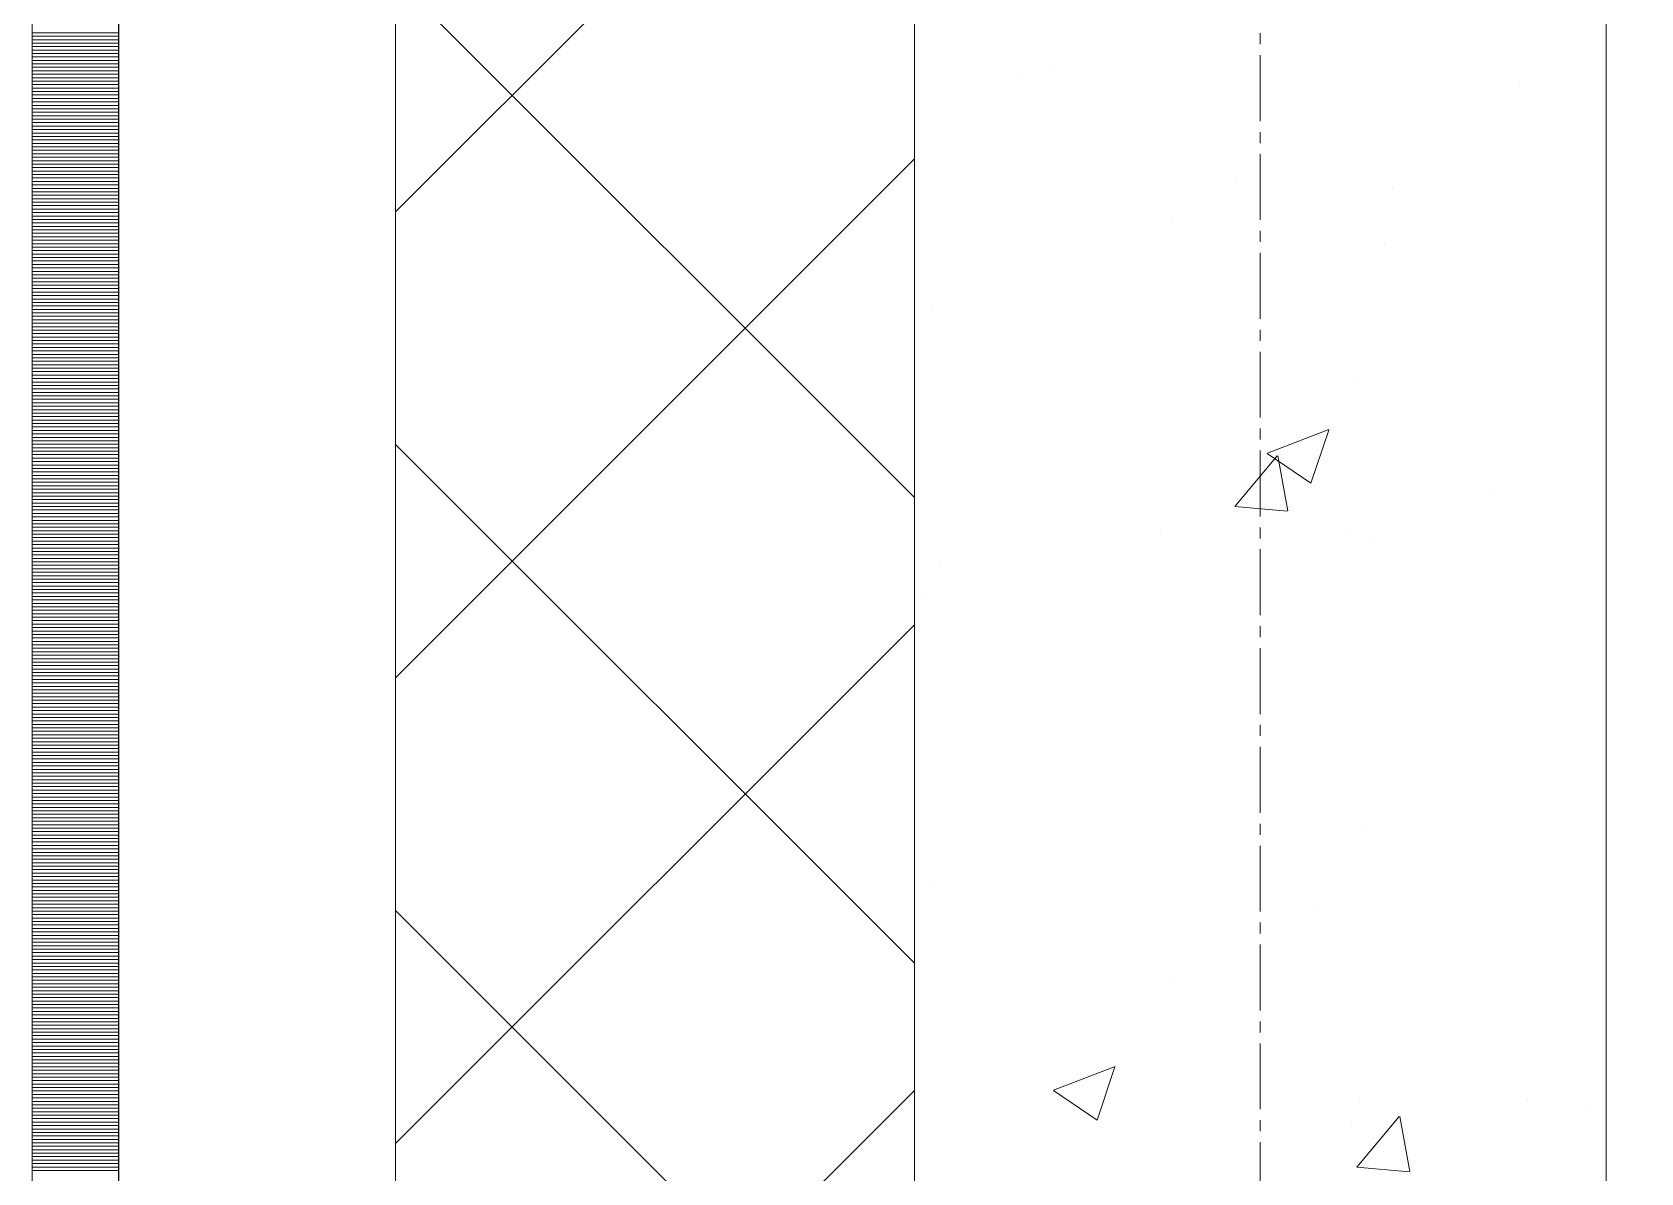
# Model space of a CAD drawing. Header units: millimetres. Extents: x 470010 to 1231400, y -134005 to 421770.
# Drawn here: x 672518.6 to 672983.6, y -59608.2 to -59278.3 of the extents above; entities that cross this region are included whole.
import ezdxf
from ezdxf.enums import TextEntityAlignment as Align

# ---------------------------------------------------------------- set-up
doc = ezdxf.new("R2010")
doc.units = ezdxf.units.MM
doc.linetypes.add('CENTER2', pattern=[28.575, 19.05, -3.175, 3.175, -3.175])
doc.linetypes.add('DASHED', pattern=[19.05, 12.7, -6.35])
doc.layers.get('Defpoints').update_dxf_attribs({"color": 140})
doc.layers.add('АР_Делит', color=120, linetype='Continuous', lineweight=0, plot=False)
for name, color, linetype, lineweight in [('АР_Стены ПЕНОблок', 52, 'Continuous', 20), ('АР_Тонкая', 254, 'Continuous', 5), ('АР_Утеплитель', 31, 'Continuous', 0), ('АР_Штриховка', 8, 'Continuous', 0)]:
    doc.layers.add(name, color=color, linetype=linetype, lineweight=lineweight)
doc.layers.add('РД_Оси_100', color=7, linetype='Continuous', lineweight=0, true_color=0x525252)
doc.styles.add('style1', font='ARIALN.TTF')

# ---------------------------------------------------------------- blocks, each defined once
blk = doc.blocks.new('СОШ_2200_АР_ОСИ_М100_28.05.24')
at = {"layer": 'АР_Делит', "color": 251, "linetype": 'DASHED', "true_color": 0x636466}
blk.add_lwpolyline([(114955, 135155), (114955, -355), (93595.036, -355), (93595.036, 13855), (94145, 13855), (94145, 68320), (66055, 68320), (66055, 13857.73), (83455, 13857.73), (83455, -355), (45245, -355), (45245, 13145), (44695, 13145), (44695, 26755), (45245, 26755), (45245, 68320), (20455, 68320), (20455, 26755), (27955, 26755), (27955, 13145), (-355, 13145), (-355, 100855)], dxfattribs=at)
at = {"layer": 'РД_Оси_100', "color": 251, "linetype": 'CENTER2', "true_color": 0x636466}
blk.add_line((0, -6155), (0, 139938.679), dxfattribs=at)
blk = doc.blocks.new('A$C9108343f')
at = {"layer": 'АР_Стены ПЕНОблок', "color": 18, "linetype": 'Continuous', "lineweight": 20, "true_color": 0x000000}
for p, q in [((7054.96, 97555), (7054.96, 21355)), ((7254.96, 21355), (7254.96, 97555))]:
    blk.add_line(p, q, dxfattribs=at)
at = {"layer": 'АР_Тонкая', "color": 18, "linetype": 'Continuous', "lineweight": 5, "true_color": 0x000000}
for p, q in [((6799.96, 97555), (6799.96, 21355)), ((6824.96, 97555), (6824.96, 21355)), ((6824.96, 21355), (6824.96, 97555)), ((6904.96, 21355), (6904.96, 97555))]:
    blk.add_line(p, q, dxfattribs=at)
at = {"layer": 'АР_Утеплитель', "color": 18, "linetype": 'Continuous', "lineweight": 0, "true_color": 0x000000}
for p, q in [((6904.96, 97555), (6904.96, 21355)), ((7054.96, 21355), (7054.96, 97555))]:
    blk.add_line(p, q, dxfattribs=at)
at = {"layer": 'АР_Штриховка', "color": 18, "linetype": 'Continuous', "lineweight": 0, "true_color": 0x000000}
for p, q in [((6904.96, 41035.95), (7054.96, 41185.95)), ((7054.96, 40953.39), (6904.96, 41103.39)), ((6799.96, 41087.75), (6824.96, 41087.75)), ((6799.96, 41086.75), (6824.96, 41086.75)), ((6799.96, 41085.75), (6824.96, 41085.75)), ((6799.96, 41084.75), (6824.96, 41084.75)), ((6799.96, 41083.75), (6824.96, 41083.75)), ((6799.96, 41082.75), (6824.96, 41082.75)), ((6799.96, 41081.75), (6824.96, 41081.75)), ((6799.96, 41080.75), (6824.96, 41080.75)), ((6799.96, 41079.75), (6824.96, 41079.75)), ((6799.96, 41078.75), (6824.96, 41078.75)), ((7094.43, 41078.31), (7094.43, 41078.31)), ((6799.96, 41077.75), (6824.96, 41077.75)), ((6799.96, 41076.75), (6824.96, 41076.75)), ((6799.96, 41075.75), (6824.96, 41075.75)), ((6799.96, 41074.75), (6824.96, 41074.75)), ((6799.96, 41073.75), (6824.96, 41073.75)), ((7084.91, 41075.08), (7084.91, 41075.08)), ((6799.96, 41072.75), (6824.96, 41072.75)), ((6799.96, 41071.75), (6824.96, 41071.75)), ((6799.96, 41070.75), (6824.96, 41070.75)), ((6799.96, 41069.75), (6824.96, 41069.75)), ((7230.02, 41072.58), (7230.02, 41072.58)), ((6799.96, 41068.75), (6824.96, 41068.75)), ((6799.96, 41067.75), (6824.96, 41067.75)), ((6799.96, 41066.75), (6824.96, 41066.75)), ((6799.96, 41065.75), (6824.96, 41065.75)), ((6799.96, 41064.75), (6824.96, 41064.75)), ((6799.96, 41063.75), (6824.96, 41063.75)), ((6799.96, 41062.75), (6824.96, 41062.75)), ((6799.96, 41061.75), (6824.96, 41061.75)), ((6799.96, 41060.75), (6824.96, 41060.75)), ((6799.96, 41059.75), (6824.96, 41059.75)), ((6799.96, 41058.75), (6824.96, 41058.75)), ((6799.96, 41057.75), (6824.96, 41057.75)), ((6799.96, 41056.75), (6824.96, 41056.75)), ((6799.96, 41055.75), (6824.96, 41055.75)), ((6799.96, 41054.75), (6824.96, 41054.75)), ((6799.96, 41053.75), (6824.96, 41053.75)), ((6799.96, 41052.75), (6824.96, 41052.75)), ((6799.96, 41051.75), (6824.96, 41051.75)), ((6799.96, 41050.75), (6824.96, 41050.75)), ((6904.96, 40901.25), (7054.96, 41051.25)), ((6799.96, 41049.75), (6824.96, 41049.75)), ((6799.96, 41048.75), (6824.96, 41048.75)), ((6799.96, 41047.75), (6824.96, 41047.75)), ((6799.96, 41046.75), (6824.96, 41046.75)), ((6799.96, 41045.75), (6824.96, 41045.75)), ((6799.96, 41044.75), (6824.96, 41044.75)), ((6799.96, 41043.75), (6824.96, 41043.75)), ((6799.96, 41042.75), (6824.96, 41042.75)), ((6799.96, 41041.75), (6824.96, 41041.75)), ((7147.99, 41044.19), (7147.99, 41044.19)), ((7193.06, 41043.05), (7193.06, 41043.05)), ((6799.96, 41040.75), (6824.96, 41040.75)), ((6799.96, 41039.75), (6824.96, 41039.75)), ((6799.96, 41038.75), (6824.96, 41038.75)), ((6799.96, 41037.75), (6824.96, 41037.75)), ((6799.96, 41036.75), (6824.96, 41036.75)), ((6799.96, 41035.75), (6824.96, 41035.75)), ((6799.96, 41034.75), (6824.96, 41034.75)), ((6799.96, 41033.75), (6824.96, 41033.75)), ((6799.96, 41032.75), (6824.96, 41032.75)), ((6799.96, 41031.75), (6824.96, 41031.75)), ((7129.48, 41034.68), (7129.48, 41034.68)), ((6799.96, 41030.75), (6824.96, 41030.75)), ((6799.96, 41029.75), (6824.96, 41029.75)), ((6799.96, 41028.75), (6824.96, 41028.75)), ((6799.96, 41027.75), (6824.96, 41027.75)), ((6799.96, 41026.75), (6824.96, 41026.75)), ((6799.96, 41025.75), (6824.96, 41025.75)), ((6799.96, 41024.75), (6824.96, 41024.75)), ((6799.96, 41023.75), (6824.96, 41023.75)), ((6799.96, 41022.75), (6824.96, 41022.75)), ((7190.72, 41026.52), (7190.72, 41026.52)), ((6799.96, 41021.75), (6824.96, 41021.75)), ((6799.96, 41020.75), (6824.96, 41020.75)), ((6799.96, 41019.75), (6824.96, 41019.75)), ((6799.96, 41018.75), (6824.96, 41018.75)), ((6799.96, 41017.75), (6824.96, 41017.75)), ((6799.96, 41016.75), (6824.96, 41016.75)), ((6799.96, 41015.75), (6824.96, 41015.75)), ((6799.96, 41014.75), (6824.96, 41014.75)), ((6799.96, 41013.75), (6824.96, 41013.75)), ((6799.96, 41012.75), (6824.96, 41012.75)), ((6799.96, 41011.75), (6824.96, 41011.75)), ((6799.96, 41010.75), (6824.96, 41010.75)), ((6799.96, 41009.75), (6824.96, 41009.75)), ((6799.96, 41008.75), (6824.96, 41008.75)), ((7060.3, 41008.64), (7060.3, 41008.64)), ((6799.96, 41007.75), (6824.96, 41007.75)), ((6799.96, 41006.75), (6824.96, 41006.75)), ((6799.96, 41005.75), (6824.96, 41005.75)), ((6799.96, 41004.75), (6824.96, 41004.75)), ((6799.96, 41003.75), (6824.96, 41003.75)), ((6799.96, 41002.75), (6824.96, 41002.75)), ((6799.96, 41001.75), (6824.96, 41001.75)), ((6799.96, 41000.75), (6824.96, 41000.75)), ((6799.96, 40999.75), (6824.96, 40999.75)), ((6799.96, 40998.75), (6824.96, 40998.75)), ((6799.96, 40997.75), (6824.96, 40997.75)), ((6799.96, 40996.75), (6824.96, 40996.75)), ((6799.96, 40995.75), (6824.96, 40995.75)), ((6799.96, 40994.75), (6824.96, 40994.75)), ((6799.96, 40993.75), (6824.96, 40993.75)), ((6799.96, 40992.75), (6824.96, 40992.75)), ((6799.96, 40991.75), (6824.96, 40991.75)), ((6799.96, 40990.75), (6824.96, 40990.75)), ((6799.96, 40989.75), (6824.96, 40989.75)), ((6799.96, 40988.75), (6824.96, 40988.75)), ((6799.96, 40987.75), (6824.96, 40987.75)), ((6799.96, 40986.75), (6824.96, 40986.75)), ((6799.96, 40985.75), (6824.96, 40985.75)), ((7181.92, 40986.19), (7181.92, 40986.19)), ((6799.96, 40984.75), (6824.96, 40984.75)), ((6799.96, 40983.75), (6824.96, 40983.75)), ((6799.96, 40982.75), (6824.96, 40982.75)), ((6799.96, 40981.75), (6824.96, 40981.75)), ((6799.96, 40980.75), (6824.96, 40980.75)), ((6799.96, 40979.75), (6824.96, 40979.75)), ((6799.96, 40978.75), (6824.96, 40978.75)), ((6799.96, 40977.75), (6824.96, 40977.75)), ((6799.96, 40976.75), (6824.96, 40976.75)), ((6799.96, 40975.75), (6824.96, 40975.75)), ((6799.96, 40974.75), (6824.96, 40974.75)), ((6799.96, 40973.75), (6824.96, 40973.75)), ((6799.96, 40972.75), (6824.96, 40972.75)), ((6799.96, 40971.75), (6824.96, 40971.75)), ((7157.01, 40966.18), (7174.79, 40973.01)), ((7169.59, 40957.52), (7174.74, 40972.87)), ((6799.96, 40970.75), (6824.96, 40970.75)), ((6799.96, 40969.75), (6824.96, 40969.75)), ((6799.96, 40968.75), (6824.96, 40968.75)), ((6799.96, 40967.75), (6824.96, 40967.75)), ((6799.96, 40966.75), (6824.96, 40966.75)), ((7054.96, 40818.68), (6904.96, 40968.68)), ((6799.96, 40965.75), (6824.96, 40965.75)), ((6799.96, 40964.75), (6824.96, 40964.75)), ((6799.96, 40963.75), (6824.96, 40963.75)), ((6799.96, 40962.75), (6824.96, 40962.75)), ((7147.61, 40950.79), (7159.85, 40965.38)), ((7156.95, 40966.05), (7169.58, 40957.53)), ((7162.96, 40949.49), (7160.02, 40965.41)), ((6799.96, 40961.75), (6824.96, 40961.75)), ((6799.96, 40960.75), (6824.96, 40960.75)), ((6799.96, 40959.75), (6824.96, 40959.75)), ((6799.96, 40958.75), (6824.96, 40958.75)), ((6799.96, 40957.75), (6824.96, 40957.75)), ((6799.96, 40956.75), (6824.96, 40956.75)), ((6799.96, 40955.75), (6824.96, 40955.75)), ((6799.96, 40954.75), (6824.96, 40954.75)), ((6799.96, 40953.75), (6824.96, 40953.75)), ((6799.96, 40952.75), (6824.96, 40952.75)), ((7222.44, 40955.54), (7222.44, 40955.54)), ((6799.96, 40951.75), (6824.96, 40951.75)), ((6799.96, 40950.75), (6824.96, 40950.75)), ((6799.96, 40949.75), (6824.96, 40949.75)), ((6799.96, 40948.75), (6824.96, 40948.75)), ((7147.6, 40950.78), (7162.79, 40949.45)), ((6799.96, 40947.75), (6824.96, 40947.75)), ((6799.96, 40946.75), (6824.96, 40946.75)), ((6799.96, 40945.75), (6824.96, 40945.75)), ((6799.96, 40944.75), (6824.96, 40944.75)), ((6799.96, 40943.75), (6824.96, 40943.75)), ((7179.49, 40943.47), (7179.49, 40943.47)), ((6799.96, 40942.75), (6824.96, 40942.75)), ((6799.96, 40941.75), (6824.96, 40941.75)), ((6799.96, 40940.75), (6824.96, 40940.75)), ((6799.96, 40939.75), (6824.96, 40939.75)), ((6799.96, 40938.75), (6824.96, 40938.75)), ((7126.24, 40942.87), (7126.24, 40942.87)), ((7187.63, 40941.97), (7187.63, 40941.97)), ((6799.96, 40937.75), (6824.96, 40937.75)), ((6799.96, 40936.75), (6824.96, 40936.75)), ((6799.96, 40935.75), (6824.96, 40935.75)), ((6799.96, 40934.75), (6824.96, 40934.75)), ((7062.66, 40934.5), (7062.66, 40934.5)), ((6799.96, 40933.75), (6824.96, 40933.75)), ((6799.96, 40932.75), (6824.96, 40932.75)), ((6799.96, 40931.75), (6824.96, 40931.75)), ((6799.96, 40930.75), (6824.96, 40930.75)), ((6799.96, 40929.75), (6824.96, 40929.75)), ((6799.96, 40928.75), (6824.96, 40928.75)), ((6799.96, 40927.75), (6824.96, 40927.75)), ((6799.96, 40926.75), (6824.96, 40926.75)), ((6799.96, 40925.75), (6824.96, 40925.75)), ((6799.96, 40924.75), (6824.96, 40924.75)), ((6799.96, 40923.75), (6824.96, 40923.75)), ((6799.96, 40922.75), (6824.96, 40922.75)), ((6799.96, 40921.75), (6824.96, 40921.75)), ((6799.96, 40920.75), (6824.96, 40920.75)), ((7057.21, 40924.08), (7057.21, 40924.08)), ((6799.96, 40919.75), (6824.96, 40919.75)), ((6799.96, 40918.75), (6824.96, 40918.75)), ((6799.96, 40917.75), (6824.96, 40917.75)), ((6799.96, 40916.75), (6824.96, 40916.75)), ((6799.96, 40915.75), (6824.96, 40915.75)), ((6904.96, 40766.55), (7054.96, 40916.55)), ((6799.96, 40914.75), (6824.96, 40914.75)), ((6799.96, 40913.75), (6824.96, 40913.75)), ((6799.96, 40912.75), (6824.96, 40912.75)), ((6799.96, 40911.75), (6824.96, 40911.75)), ((6799.96, 40910.75), (6824.96, 40910.75)), ((6799.96, 40909.75), (6824.96, 40909.75)), ((6799.96, 40908.75), (6824.96, 40908.75)), ((6799.96, 40907.75), (6824.96, 40907.75)), ((6799.96, 40906.75), (6824.96, 40906.75)), ((6799.96, 40905.75), (6824.96, 40905.75)), ((6799.96, 40904.75), (6824.96, 40904.75)), ((6799.96, 40903.75), (6824.96, 40903.75)), ((6799.96, 40902.75), (6824.96, 40902.75)), ((6799.96, 40901.75), (6824.96, 40901.75)), ((6799.96, 40900.75), (6824.96, 40900.75)), ((6799.96, 40899.75), (6824.96, 40899.75)), ((6799.96, 40898.75), (6824.96, 40898.75)), ((6799.96, 40897.75), (6824.96, 40897.75)), ((6799.96, 40896.75), (6824.96, 40896.75)), ((6799.96, 40895.75), (6824.96, 40895.75)), ((6799.96, 40894.75), (6824.96, 40894.75)), ((6799.96, 40893.75), (6824.96, 40893.75)), ((6799.96, 40892.75), (6824.96, 40892.75)), ((6799.96, 40891.75), (6824.96, 40891.75)), ((6799.96, 40890.75), (6824.96, 40890.75)), ((6799.96, 40889.75), (6824.96, 40889.75)), ((6799.96, 40888.75), (6824.96, 40888.75)), ((6799.96, 40887.75), (6824.96, 40887.75)), ((6799.96, 40886.75), (6824.96, 40886.75)), ((6799.96, 40885.75), (6824.96, 40885.75)), ((6799.96, 40884.75), (6824.96, 40884.75)), ((6799.96, 40883.75), (6824.96, 40883.75)), ((6799.96, 40882.75), (6824.96, 40882.75)), ((6799.96, 40881.75), (6824.96, 40881.75)), ((6799.96, 40880.75), (6824.96, 40880.75)), ((6799.96, 40879.75), (6824.96, 40879.75)), ((6799.96, 40878.75), (6824.96, 40878.75)), ((6799.96, 40877.75), (6824.96, 40877.75)), ((6799.96, 40876.75), (6824.96, 40876.75)), ((6799.96, 40875.75), (6824.96, 40875.75)), ((6799.96, 40874.75), (6824.96, 40874.75)), ((6799.96, 40873.75), (6824.96, 40873.75)), ((6799.96, 40872.75), (6824.96, 40872.75)), ((6799.96, 40871.75), (6824.96, 40871.75)), ((6799.96, 40870.75), (6824.96, 40870.75)), ((6799.96, 40869.75), (6824.96, 40869.75)), ((6799.96, 40868.75), (6824.96, 40868.75)), ((6799.96, 40867.75), (6824.96, 40867.75)), ((6799.96, 40866.75), (6824.96, 40866.75)), ((6799.96, 40865.75), (6824.96, 40865.75)), ((6799.96, 40864.75), (6824.96, 40864.75)), ((6799.96, 40863.75), (6824.96, 40863.75)), ((6799.96, 40862.75), (6824.96, 40862.75)), ((6799.96, 40861.75), (6824.96, 40861.75)), ((6799.96, 40860.75), (6824.96, 40860.75)), ((6799.96, 40859.75), (6824.96, 40859.75)), ((6799.96, 40858.75), (6824.96, 40858.75)), ((6799.96, 40857.75), (6824.96, 40857.75)), ((6799.96, 40856.75), (6824.96, 40856.75)), ((6799.96, 40855.75), (6824.96, 40855.75)), ((7155.62, 40855.36), (7155.62, 40855.36)), ((7184.54, 40857.41), (7184.54, 40857.41)), ((6799.96, 40854.75), (6824.96, 40854.75)), ((6799.96, 40853.75), (6824.96, 40853.75)), ((6799.96, 40852.75), (6824.96, 40852.75)), ((6799.96, 40851.75), (6824.96, 40851.75)), ((6799.96, 40850.75), (6824.96, 40850.75)), ((6799.96, 40849.75), (6824.96, 40849.75)), ((6799.96, 40848.75), (6824.96, 40848.75)), ((6799.96, 40847.75), (6824.96, 40847.75)), ((6799.96, 40846.75), (6824.96, 40846.75)), ((6799.96, 40845.75), (6824.96, 40845.75)), ((6799.96, 40844.75), (6824.96, 40844.75)), ((6799.96, 40843.75), (6824.96, 40843.75)), ((6799.96, 40842.75), (6824.96, 40842.75)), ((6799.96, 40841.75), (6824.96, 40841.75)), ((7059.42, 40842.69), (7059.42, 40842.69)), ((6799.96, 40840.75), (6824.96, 40840.75)), ((6799.96, 40839.75), (6824.96, 40839.75)), ((6799.96, 40838.75), (6824.96, 40838.75)), ((6799.96, 40837.75), (6824.96, 40837.75)), ((6799.96, 40836.75), (6824.96, 40836.75)), ((6799.96, 40835.75), (6824.96, 40835.75)), ((6799.96, 40834.75), (6824.96, 40834.75)), ((6799.96, 40833.75), (6824.96, 40833.75)), ((6799.96, 40832.75), (6824.96, 40832.75)), ((6799.96, 40831.75), (6824.96, 40831.75)), ((7054.96, 40683.98), (6904.96, 40833.98)), ((7171.43, 40834.64), (7171.43, 40834.64)), ((6799.96, 40830.75), (6824.96, 40830.75)), ((6799.96, 40829.75), (6824.96, 40829.75)), ((6799.96, 40828.75), (6824.96, 40828.75)), ((6799.96, 40827.75), (6824.96, 40827.75)), ((6799.96, 40826.75), (6824.96, 40826.75)), ((6799.96, 40825.75), (6824.96, 40825.75)), ((6799.96, 40824.75), (6824.96, 40824.75)), ((6799.96, 40823.75), (6824.96, 40823.75)), ((6799.96, 40822.75), (6824.96, 40822.75)), ((6799.96, 40821.75), (6824.96, 40821.75)), ((6799.96, 40820.75), (6824.96, 40820.75)), ((6799.96, 40819.75), (6824.96, 40819.75)), ((6799.96, 40818.75), (6824.96, 40818.75)), ((6799.96, 40817.75), (6824.96, 40817.75)), ((6799.96, 40816.75), (6824.96, 40816.75)), ((6799.96, 40815.75), (6824.96, 40815.75)), ((6799.96, 40814.75), (6824.96, 40814.75)), ((6799.96, 40813.75), (6824.96, 40813.75)), ((7130.03, 40813.67), (7130.03, 40813.67)), ((6799.96, 40812.75), (6824.96, 40812.75)), ((6799.96, 40811.75), (6824.96, 40811.75)), ((6799.96, 40810.75), (6824.96, 40810.75)), ((6799.96, 40809.75), (6824.96, 40809.75)), ((6799.96, 40808.75), (6824.96, 40808.75)), ((6799.96, 40807.75), (6824.96, 40807.75)), ((6799.96, 40806.75), (6824.96, 40806.75)), ((6799.96, 40805.75), (6824.96, 40805.75)), ((6799.96, 40804.75), (6824.96, 40804.75)), ((6799.96, 40803.75), (6824.96, 40803.75)), ((6799.96, 40802.75), (6824.96, 40802.75)), ((6799.96, 40801.75), (6824.96, 40801.75)), ((6799.96, 40800.75), (6824.96, 40800.75)), ((6799.96, 40799.75), (6824.96, 40799.75)), ((6799.96, 40798.75), (6824.96, 40798.75)), ((6799.96, 40797.75), (6824.96, 40797.75)), ((6799.96, 40796.75), (6824.96, 40796.75)), ((6799.96, 40795.75), (6824.96, 40795.75)), ((6799.96, 40794.75), (6824.96, 40794.75)), ((6799.96, 40793.75), (6824.96, 40793.75)), ((6799.96, 40792.75), (6824.96, 40792.75)), ((6799.96, 40791.75), (6824.96, 40791.75)), ((6799.96, 40790.75), (6824.96, 40790.75)), ((6799.96, 40789.75), (6824.96, 40789.75)), ((6799.96, 40788.75), (6824.96, 40788.75)), ((6799.96, 40787.75), (6824.96, 40787.75)), ((6799.96, 40786.75), (6824.96, 40786.75)), ((6799.96, 40785.75), (6824.96, 40785.75)), ((7095.2, 40781.99), (7112.99, 40788.82)), ((7107.79, 40773.33), (7112.94, 40788.68)), ((6799.96, 40784.75), (6824.96, 40784.75)), ((6799.96, 40783.75), (6824.96, 40783.75)), ((6799.96, 40782.75), (6824.96, 40782.75)), ((6799.96, 40781.75), (6824.96, 40781.75)), ((6799.96, 40780.75), (6824.96, 40780.75)), ((6904.96, 40631.84), (7054.96, 40781.84)), ((7095.14, 40781.86), (7107.78, 40773.34)), ((6799.96, 40779.75), (6824.96, 40779.75)), ((6799.96, 40778.75), (6824.96, 40778.75)), ((6799.96, 40777.75), (6824.96, 40777.75)), ((6799.96, 40776.75), (6824.96, 40776.75)), ((7183.59, 40779.55), (7183.59, 40779.55)), ((7232.29, 40778.87), (7232.29, 40778.87)), ((7249.21, 40776.29), (7249.21, 40776.29)), ((6799.96, 40775.75), (6824.96, 40775.75)), ((6799.96, 40774.75), (6824.96, 40774.75)), ((6799.96, 40773.75), (6824.96, 40773.75)), ((6799.96, 40772.75), (6824.96, 40772.75)), ((6799.96, 40771.75), (6824.96, 40771.75)), ((7181.45, 40772.86), (7181.45, 40772.86)), ((7182.85, 40759.73), (7195.09, 40774.32)), ((7198.2, 40758.43), (7195.27, 40774.35)), ((6799.96, 40770.75), (6824.96, 40770.75)), ((6799.96, 40769.75), (6824.96, 40769.75)), ((6799.96, 40768.75), (6824.96, 40768.75)), ((6799.96, 40767.75), (6824.96, 40767.75)), ((6799.96, 40766.75), (6824.96, 40766.75)), ((6799.96, 40765.75), (6824.96, 40765.75)), ((6799.96, 40764.75), (6824.96, 40764.75)), ((6799.96, 40763.75), (6824.96, 40763.75)), ((6799.96, 40762.75), (6824.96, 40762.75)), ((6799.96, 40761.75), (6824.96, 40761.75)), ((6799.96, 40760.75), (6824.96, 40760.75)), ((6799.96, 40759.75), (6824.96, 40759.75)), ((6799.96, 40758.75), (6824.96, 40758.75)), ((7182.85, 40759.72), (7198.03, 40758.4))]:
    blk.add_line(p, q, dxfattribs=at)
at = {"layer": 'РД_Оси_100'}
blk.add_blockref('СОШ_2200_АР_ОСИ_М100_28.05.24', (7154.96, 6755), dxfattribs=at)
at = {"layer": 'Defpoints', "color": 18, "true_color": 0x000000, "style": 'style1'}
for p in [(143949.34, 316089.12), (143974.98, 281639.5), (143890.4, 273244.71), (143839.99, 264276.81), (143967.75, 254892.38), (12251.96, 104178.14), (12382.58, 96023.14)]:
    blk.add_attdef('АР-ПОМЕЩЕНИЕ:НАИМЕНОВАНИЕ', text='', height=100, dxfattribs=at).set_placement(p, align=Align.MIDDLE)
at = {"layer": 'Defpoints', "color": 18, "true_color": 0x000000, "style": 'style1', "flags": 8}
for p in [(143951.3, 279099.09), (143848.34, 269251.11), (143875.33, 260094.25), (144049.74, 250824.7), (163419.28, 238153.36), (155897.46, 237965.97), (183037.2, 237965.97), (143342.94, 237876.19)]:
    blk.add_attdef('АР-ПОМЕЩЕНИЕ:НАИМЕНОВАНИЕ', text='', height=100, dxfattribs=at).set_placement(p, align=Align.MIDDLE)

msp = doc.modelspace()

# ---------------------------------------------------------------- linework, layer by layer
at = {"layer": 'АР_Стены ПЕНОблок', "color": 18, "linetype": 'Continuous', "lineweight": 20, "true_color": 0x000000}
for p, q in [((672773.57, -2811.242), (672773.57, -79011.242)), ((672973.57, -79011.242), (672973.57, -2811.242))]:
    msp.add_line(p, q, dxfattribs=at)
at = {"layer": 'АР_Тонкая', "color": 18, "linetype": 'Continuous', "lineweight": 5, "true_color": 0x000000}
for p, q in [((672518.57, -2811.242), (672518.57, -79011.242)), ((672543.57, -2811.242), (672543.57, -79011.242)), ((672543.57, -79011.242), (672543.57, -2811.242)), ((672623.57, -79011.242), (672623.57, -2811.242))]:
    msp.add_line(p, q, dxfattribs=at)
at = {"layer": 'АР_Утеплитель', "color": 18, "linetype": 'Continuous', "lineweight": 0, "true_color": 0x000000}
for p, q in [((672623.57, -2811.242), (672623.57, -79011.242)), ((672773.57, -79011.242), (672773.57, -2811.242))]:
    msp.add_line(p, q, dxfattribs=at)
at = {"layer": 'АР_Штриховка', "color": 18, "linetype": 'Continuous', "lineweight": 0, "true_color": 0x000000}
for p, q in [((672623.57, -59330.288), (672773.57, -59180.288)), ((672773.57, -59412.855), (672623.57, -59262.855)), ((672518.57, -59278.492), (672543.57, -59278.492)), ((672518.57, -59279.492), (672543.57, -59279.492)), ((672518.57, -59280.492), (672543.57, -59280.492)), ((672518.57, -59281.492), (672543.57, -59281.492)), ((672518.57, -59282.492), (672543.57, -59282.492)), ((672518.57, -59283.492), (672543.57, -59283.492)), ((672518.57, -59284.492), (672543.57, -59284.492)), ((672518.57, -59285.492), (672543.57, -59285.492)), ((672518.57, -59286.492), (672543.57, -59286.492)), ((672518.57, -59287.492), (672543.57, -59287.492)), ((672518.57, -59288.492), (672543.57, -59288.492)), ((672518.57, -59289.492), (672543.57, -59289.492)), ((672518.57, -59290.492), (672543.57, -59290.492)), ((672518.57, -59291.492), (672543.57, -59291.492)), ((672518.57, -59292.492), (672543.57, -59292.492)), ((672518.57, -59293.492), (672543.57, -59293.492)), ((672518.57, -59294.492), (672543.57, -59294.492)), ((672518.57, -59295.492), (672543.57, -59295.492)), ((672518.57, -59296.492), (672543.57, -59296.492)), ((672518.57, -59297.492), (672543.57, -59297.492)), ((672518.57, -59298.492), (672543.57, -59298.492)), ((672518.57, -59299.492), (672543.57, -59299.492)), ((672518.57, -59300.492), (672543.57, -59300.492)), ((672518.57, -59301.492), (672543.57, -59301.492)), ((672518.57, -59302.492), (672543.57, -59302.492)), ((672518.57, -59303.492), (672543.57, -59303.492)), ((672518.57, -59304.492), (672543.57, -59304.492)), ((672518.57, -59305.492), (672543.57, -59305.492)), ((672518.57, -59306.492), (672543.57, -59306.492)), ((672518.57, -59307.492), (672543.57, -59307.492)), ((672518.57, -59308.492), (672543.57, -59308.492)), ((672518.57, -59309.492), (672543.57, -59309.492)), ((672518.57, -59310.492), (672543.57, -59310.492)), ((672518.57, -59311.492), (672543.57, -59311.492)), ((672518.57, -59312.492), (672543.57, -59312.492)), ((672518.57, -59313.492), (672543.57, -59313.492)), ((672518.57, -59314.492), (672543.57, -59314.492)), ((672623.57, -59464.992), (672773.57, -59314.992)), ((672518.57, -59315.492), (672543.57, -59315.492)), ((672518.57, -59316.492), (672543.57, -59316.492)), ((672518.57, -59317.492), (672543.57, -59317.492)), ((672518.57, -59318.492), (672543.57, -59318.492)), ((672518.57, -59319.492), (672543.57, -59319.492)), ((672518.57, -59320.492), (672543.57, -59320.492)), ((672518.57, -59321.492), (672543.57, -59321.492)), ((672518.57, -59322.492), (672543.57, -59322.492)), ((672518.57, -59323.492), (672543.57, -59323.492)), ((672518.57, -59324.492), (672543.57, -59324.492)), ((672518.57, -59325.492), (672543.57, -59325.492)), ((672518.57, -59326.492), (672543.57, -59326.492)), ((672518.57, -59327.492), (672543.57, -59327.492)), ((672518.57, -59328.492), (672543.57, -59328.492)), ((672518.57, -59329.492), (672543.57, -59329.492)), ((672518.57, -59330.492), (672543.57, -59330.492)), ((672518.57, -59331.492), (672543.57, -59331.492)), ((672518.57, -59332.492), (672543.57, -59332.492)), ((672518.57, -59333.492), (672543.57, -59333.492)), ((672518.57, -59334.492), (672543.57, -59334.492)), ((672518.57, -59335.492), (672543.57, -59335.492)), ((672518.57, -59336.492), (672543.57, -59336.492)), ((672518.57, -59337.492), (672543.57, -59337.492)), ((672518.57, -59338.492), (672543.57, -59338.492)), ((672518.57, -59339.492), (672543.57, -59339.492)), ((672518.57, -59340.492), (672543.57, -59340.492)), ((672518.57, -59341.492), (672543.57, -59341.492)), ((672518.57, -59342.492), (672543.57, -59342.492)), ((672518.57, -59343.492), (672543.57, -59343.492)), ((672518.57, -59344.492), (672543.57, -59344.492)), ((672518.57, -59345.492), (672543.57, -59345.492)), ((672518.57, -59346.492), (672543.57, -59346.492)), ((672518.57, -59347.492), (672543.57, -59347.492)), ((672518.57, -59348.492), (672543.57, -59348.492)), ((672518.57, -59349.492), (672543.57, -59349.492)), ((672518.57, -59350.492), (672543.57, -59350.492)), ((672518.57, -59351.492), (672543.57, -59351.492)), ((672518.57, -59352.492), (672543.57, -59352.492)), ((672518.57, -59353.492), (672543.57, -59353.492)), ((672518.57, -59354.492), (672543.57, -59354.492)), ((672518.57, -59355.492), (672543.57, -59355.492)), ((672518.57, -59356.492), (672543.57, -59356.492)), ((672518.57, -59357.492), (672543.57, -59357.492)), ((672518.57, -59358.492), (672543.57, -59358.492)), ((672518.57, -59359.492), (672543.57, -59359.492)), ((672518.57, -59360.492), (672543.57, -59360.492)), ((672518.57, -59361.492), (672543.57, -59361.492)), ((672518.57, -59362.492), (672543.57, -59362.492)), ((672518.57, -59363.492), (672543.57, -59363.492)), ((672518.57, -59364.492), (672543.57, -59364.492)), ((672518.57, -59365.492), (672543.57, -59365.492)), ((672518.57, -59366.492), (672543.57, -59366.492)), ((672518.57, -59367.492), (672543.57, -59367.492)), ((672518.57, -59368.492), (672543.57, -59368.492)), ((672518.57, -59369.492), (672543.57, -59369.492)), ((672518.57, -59370.492), (672543.57, -59370.492)), ((672518.57, -59371.492), (672543.57, -59371.492)), ((672518.57, -59372.492), (672543.57, -59372.492)), ((672518.57, -59373.492), (672543.57, -59373.492)), ((672518.57, -59374.492), (672543.57, -59374.492)), ((672518.57, -59375.492), (672543.57, -59375.492)), ((672518.57, -59376.492), (672543.57, -59376.492)), ((672518.57, -59377.492), (672543.57, -59377.492)), ((672518.57, -59378.492), (672543.57, -59378.492)), ((672518.57, -59379.492), (672543.57, -59379.492)), ((672518.57, -59380.492), (672543.57, -59380.492)), ((672518.57, -59381.492), (672543.57, -59381.492)), ((672518.57, -59382.492), (672543.57, -59382.492)), ((672518.57, -59383.492), (672543.57, -59383.492)), ((672518.57, -59384.492), (672543.57, -59384.492)), ((672518.57, -59385.492), (672543.57, -59385.492)), ((672518.57, -59386.492), (672543.57, -59386.492)), ((672518.57, -59387.492), (672543.57, -59387.492)), ((672518.57, -59388.492), (672543.57, -59388.492)), ((672518.57, -59389.492), (672543.57, -59389.492)), ((672518.57, -59390.492), (672543.57, -59390.492)), ((672518.57, -59391.492), (672543.57, -59391.492)), ((672518.57, -59392.492), (672543.57, -59392.492)), ((672518.57, -59393.492), (672543.57, -59393.492)), ((672875.618, -59400.063), (672893.403, -59393.236)), ((672888.205, -59408.721), (672893.355, -59393.372)), ((672518.57, -59394.492), (672543.57, -59394.492)), ((672518.57, -59395.492), (672543.57, -59395.492)), ((672518.57, -59396.492), (672543.57, -59396.492)), ((672518.57, -59397.492), (672543.57, -59397.492)), ((672518.57, -59398.492), (672543.57, -59398.492)), ((672773.57, -59547.559), (672623.57, -59397.559)), ((672518.57, -59399.492), (672543.57, -59399.492)), ((672518.57, -59400.492), (672543.57, -59400.492)), ((672518.57, -59401.492), (672543.57, -59401.492)), ((672518.57, -59402.492), (672543.57, -59402.492)), ((672518.57, -59403.492), (672543.57, -59403.492)), ((672866.217, -59415.456), (672878.463, -59400.863)), ((672875.559, -59400.195), (672888.193, -59408.717)), ((672881.572, -59416.757), (672878.635, -59400.836)), ((672518.57, -59404.492), (672543.57, -59404.492)), ((672518.57, -59405.492), (672543.57, -59405.492)), ((672518.57, -59406.492), (672543.57, -59406.492)), ((672518.57, -59407.492), (672543.57, -59407.492)), ((672518.57, -59408.492), (672543.57, -59408.492)), ((672518.57, -59409.492), (672543.57, -59409.492)), ((672518.57, -59410.492), (672543.57, -59410.492)), ((672518.57, -59411.492), (672543.57, -59411.492)), ((672518.57, -59412.492), (672543.57, -59412.492)), ((672518.57, -59413.492), (672543.57, -59413.492)), ((672518.57, -59414.492), (672543.57, -59414.492)), ((672518.57, -59415.492), (672543.57, -59415.492)), ((672518.57, -59416.492), (672543.57, -59416.492)), ((672518.57, -59417.492), (672543.57, -59417.492)), ((672866.217, -59415.461), (672881.399, -59416.789)), ((672518.57, -59418.492), (672543.57, -59418.492)), ((672518.57, -59419.492), (672543.57, -59419.492)), ((672518.57, -59420.492), (672543.57, -59420.492)), ((672518.57, -59421.492), (672543.57, -59421.492)), ((672518.57, -59422.492), (672543.57, -59422.492)), ((672518.57, -59423.492), (672543.57, -59423.492)), ((672518.57, -59424.492), (672543.57, -59424.492)), ((672518.57, -59425.492), (672543.57, -59425.492)), ((672518.57, -59426.492), (672543.57, -59426.492)), ((672518.57, -59427.492), (672543.57, -59427.492)), ((672518.57, -59428.492), (672543.57, -59428.492)), ((672518.57, -59429.492), (672543.57, -59429.492)), ((672518.57, -59430.492), (672543.57, -59430.492)), ((672518.57, -59431.492), (672543.57, -59431.492)), ((672518.57, -59432.492), (672543.57, -59432.492)), ((672518.57, -59433.492), (672543.57, -59433.492)), ((672518.57, -59434.492), (672543.57, -59434.492)), ((672518.57, -59435.492), (672543.57, -59435.492)), ((672518.57, -59436.492), (672543.57, -59436.492)), ((672518.57, -59437.492), (672543.57, -59437.492)), ((672518.57, -59438.492), (672543.57, -59438.492)), ((672518.57, -59439.492), (672543.57, -59439.492)), ((672518.57, -59440.492), (672543.57, -59440.492)), ((672518.57, -59441.492), (672543.57, -59441.492)), ((672518.57, -59442.492), (672543.57, -59442.492)), ((672518.57, -59443.492), (672543.57, -59443.492)), ((672518.57, -59444.492), (672543.57, -59444.492)), ((672518.57, -59445.492), (672543.57, -59445.492)), ((672518.57, -59446.492), (672543.57, -59446.492)), ((672518.57, -59447.492), (672543.57, -59447.492)), ((672518.57, -59448.492), (672543.57, -59448.492)), ((672518.57, -59449.492), (672543.57, -59449.492)), ((672623.57, -59599.696), (672773.57, -59449.696)), ((672518.57, -59450.492), (672543.57, -59450.492)), ((672518.57, -59451.492), (672543.57, -59451.492)), ((672518.57, -59452.492), (672543.57, -59452.492)), ((672518.57, -59453.492), (672543.57, -59453.492)), ((672518.57, -59454.492), (672543.57, -59454.492)), ((672518.57, -59455.492), (672543.57, -59455.492)), ((672518.57, -59456.492), (672543.57, -59456.492)), ((672518.57, -59457.492), (672543.57, -59457.492)), ((672518.57, -59458.492), (672543.57, -59458.492)), ((672518.57, -59459.492), (672543.57, -59459.492)), ((672518.57, -59460.492), (672543.57, -59460.492)), ((672518.57, -59461.492), (672543.57, -59461.492)), ((672518.57, -59462.492), (672543.57, -59462.492)), ((672518.57, -59463.492), (672543.57, -59463.492)), ((672518.57, -59464.492), (672543.57, -59464.492)), ((672518.57, -59465.492), (672543.57, -59465.492)), ((672518.57, -59466.492), (672543.57, -59466.492)), ((672518.57, -59467.492), (672543.57, -59467.492)), ((672518.57, -59468.492), (672543.57, -59468.492)), ((672518.57, -59469.492), (672543.57, -59469.492)), ((672518.57, -59470.492), (672543.57, -59470.492)), ((672518.57, -59471.492), (672543.57, -59471.492)), ((672518.57, -59472.492), (672543.57, -59472.492)), ((672518.57, -59473.492), (672543.57, -59473.492)), ((672518.57, -59474.492), (672543.57, -59474.492)), ((672518.57, -59475.492), (672543.57, -59475.492)), ((672518.57, -59476.492), (672543.57, -59476.492)), ((672518.57, -59477.492), (672543.57, -59477.492)), ((672518.57, -59478.492), (672543.57, -59478.492)), ((672518.57, -59479.492), (672543.57, -59479.492)), ((672518.57, -59480.492), (672543.57, -59480.492)), ((672518.57, -59481.492), (672543.57, -59481.492)), ((672518.57, -59482.492), (672543.57, -59482.492)), ((672518.57, -59483.492), (672543.57, -59483.492)), ((672518.57, -59484.492), (672543.57, -59484.492)), ((672518.57, -59485.492), (672543.57, -59485.492)), ((672518.57, -59486.492), (672543.57, -59486.492)), ((672518.57, -59487.492), (672543.57, -59487.492)), ((672518.57, -59488.492), (672543.57, -59488.492)), ((672518.57, -59489.492), (672543.57, -59489.492)), ((672518.57, -59490.492), (672543.57, -59490.492)), ((672518.57, -59491.492), (672543.57, -59491.492)), ((672518.57, -59492.492), (672543.57, -59492.492)), ((672518.57, -59493.492), (672543.57, -59493.492)), ((672518.57, -59494.492), (672543.57, -59494.492)), ((672518.57, -59495.492), (672543.57, -59495.492)), ((672518.57, -59496.492), (672543.57, -59496.492)), ((672518.57, -59497.492), (672543.57, -59497.492)), ((672518.57, -59498.492), (672543.57, -59498.492)), ((672518.57, -59499.492), (672543.57, -59499.492)), ((672518.57, -59500.492), (672543.57, -59500.492)), ((672518.57, -59501.492), (672543.57, -59501.492)), ((672518.57, -59502.492), (672543.57, -59502.492)), ((672518.57, -59503.492), (672543.57, -59503.492)), ((672518.57, -59504.492), (672543.57, -59504.492)), ((672518.57, -59505.492), (672543.57, -59505.492)), ((672518.57, -59506.492), (672543.57, -59506.492)), ((672518.57, -59507.492), (672543.57, -59507.492)), ((672518.57, -59508.492), (672543.57, -59508.492)), ((672518.57, -59509.492), (672543.57, -59509.492)), ((672518.57, -59510.492), (672543.57, -59510.492)), ((672518.57, -59511.492), (672543.57, -59511.492)), ((672518.57, -59512.492), (672543.57, -59512.492)), ((672518.57, -59513.492), (672543.57, -59513.492)), ((672518.57, -59514.492), (672543.57, -59514.492)), ((672518.57, -59515.492), (672543.57, -59515.492)), ((672518.57, -59516.492), (672543.57, -59516.492)), ((672518.57, -59517.492), (672543.57, -59517.492)), ((672518.57, -59518.492), (672543.57, -59518.492)), ((672518.57, -59519.492), (672543.57, -59519.492)), ((672518.57, -59520.492), (672543.57, -59520.492)), ((672518.57, -59521.492), (672543.57, -59521.492)), ((672518.57, -59522.492), (672543.57, -59522.492)), ((672518.57, -59523.492), (672543.57, -59523.492)), ((672518.57, -59524.492), (672543.57, -59524.492)), ((672518.57, -59525.492), (672543.57, -59525.492)), ((672518.57, -59526.492), (672543.57, -59526.492)), ((672518.57, -59527.492), (672543.57, -59527.492)), ((672518.57, -59528.492), (672543.57, -59528.492)), ((672518.57, -59529.492), (672543.57, -59529.492)), ((672518.57, -59530.492), (672543.57, -59530.492)), ((672518.57, -59531.492), (672543.57, -59531.492)), ((672518.57, -59532.492), (672543.57, -59532.492)), ((672518.57, -59533.492), (672543.57, -59533.492)), ((672773.57, -59682.263), (672623.57, -59532.263)), ((672518.57, -59534.492), (672543.57, -59534.492)), ((672518.57, -59535.492), (672543.57, -59535.492)), ((672518.57, -59536.492), (672543.57, -59536.492)), ((672518.57, -59537.492), (672543.57, -59537.492)), ((672518.57, -59538.492), (672543.57, -59538.492)), ((672518.57, -59539.492), (672543.57, -59539.492)), ((672518.57, -59540.492), (672543.57, -59540.492)), ((672518.57, -59541.492), (672543.57, -59541.492)), ((672518.57, -59542.492), (672543.57, -59542.492)), ((672518.57, -59543.492), (672543.57, -59543.492)), ((672518.57, -59544.492), (672543.57, -59544.492)), ((672518.57, -59545.492), (672543.57, -59545.492)), ((672518.57, -59546.492), (672543.57, -59546.492)), ((672518.57, -59547.492), (672543.57, -59547.492)), ((672518.57, -59548.492), (672543.57, -59548.492)), ((672518.57, -59549.492), (672543.57, -59549.492)), ((672518.57, -59550.492), (672543.57, -59550.492)), ((672518.57, -59551.492), (672543.57, -59551.492)), ((672518.57, -59552.492), (672543.57, -59552.492)), ((672518.57, -59553.492), (672543.57, -59553.492)), ((672518.57, -59554.492), (672543.57, -59554.492)), ((672518.57, -59555.492), (672543.57, -59555.492)), ((672518.57, -59556.492), (672543.57, -59556.492)), ((672518.57, -59557.492), (672543.57, -59557.492)), ((672518.57, -59558.492), (672543.57, -59558.492)), ((672518.57, -59559.492), (672543.57, -59559.492)), ((672518.57, -59560.492), (672543.57, -59560.492)), ((672518.57, -59561.492), (672543.57, -59561.492)), ((672518.57, -59562.492), (672543.57, -59562.492)), ((672518.57, -59563.492), (672543.57, -59563.492)), ((672518.57, -59564.492), (672543.57, -59564.492)), ((672518.57, -59565.492), (672543.57, -59565.492)), ((672518.57, -59566.492), (672543.57, -59566.492)), ((672518.57, -59567.492), (672543.57, -59567.492)), ((672518.57, -59568.492), (672543.57, -59568.492)), ((672518.57, -59569.492), (672543.57, -59569.492)), ((672518.57, -59570.492), (672543.57, -59570.492)), ((672518.57, -59571.492), (672543.57, -59571.492)), ((672518.57, -59572.492), (672543.57, -59572.492)), ((672518.57, -59573.492), (672543.57, -59573.492)), ((672518.57, -59574.492), (672543.57, -59574.492)), ((672518.57, -59575.492), (672543.57, -59575.492)), ((672518.57, -59576.492), (672543.57, -59576.492)), ((672518.57, -59577.492), (672543.57, -59577.492)), ((672518.57, -59578.492), (672543.57, -59578.492)), ((672518.57, -59579.492), (672543.57, -59579.492)), ((672813.816, -59584.251), (672831.601, -59577.424)), ((672826.403, -59592.909), (672831.553, -59577.56)), ((672518.57, -59580.492), (672543.57, -59580.492)), ((672518.57, -59581.492), (672543.57, -59581.492)), ((672518.57, -59582.492), (672543.57, -59582.492)), ((672518.57, -59583.492), (672543.57, -59583.492)), ((672518.57, -59584.492), (672543.57, -59584.492)), ((672623.57, -59734.4), (672773.57, -59584.4)), ((672813.757, -59584.383), (672826.391, -59592.905)), ((672518.57, -59585.492), (672543.57, -59585.492)), ((672518.57, -59586.492), (672543.57, -59586.492)), ((672518.57, -59587.492), (672543.57, -59587.492)), ((672518.57, -59588.492), (672543.57, -59588.492)), ((672518.57, -59589.492), (672543.57, -59589.492)), ((672518.57, -59590.492), (672543.57, -59590.492)), ((672518.57, -59591.492), (672543.57, -59591.492)), ((672518.57, -59592.492), (672543.57, -59592.492)), ((672518.57, -59593.492), (672543.57, -59593.492)), ((672901.461, -59606.513), (672913.706, -59591.92)), ((672916.815, -59607.814), (672913.878, -59591.893)), ((672518.57, -59594.492), (672543.57, -59594.492)), ((672518.57, -59595.492), (672543.57, -59595.492)), ((672518.57, -59596.492), (672543.57, -59596.492)), ((672518.57, -59597.492), (672543.57, -59597.492)), ((672518.57, -59598.492), (672543.57, -59598.492)), ((672518.57, -59599.492), (672543.57, -59599.492)), ((672518.57, -59600.492), (672543.57, -59600.492)), ((672518.57, -59601.492), (672543.57, -59601.492)), ((672518.57, -59602.492), (672543.57, -59602.492)), ((672518.57, -59603.492), (672543.57, -59603.492)), ((672518.57, -59604.492), (672543.57, -59604.492)), ((672518.57, -59605.492), (672543.57, -59605.492)), ((672518.57, -59606.492), (672543.57, -59606.492)), ((672518.57, -59607.492), (672543.57, -59607.492)), ((672901.461, -59606.517), (672916.643, -59607.846))]:
    msp.add_line(p, q, dxfattribs=at)

# ---------------------------------------------------------------- block references
msp.add_blockref('A$C9108343f', (665718.612, -100366.242))
at = {"layer": 'РД_Оси_100'}
msp.add_blockref('СОШ_2200_АР_ОСИ_М100_28.05.24', (672873.57, -93611.242), dxfattribs=at)

doc.saveas('drawing.dxf')
